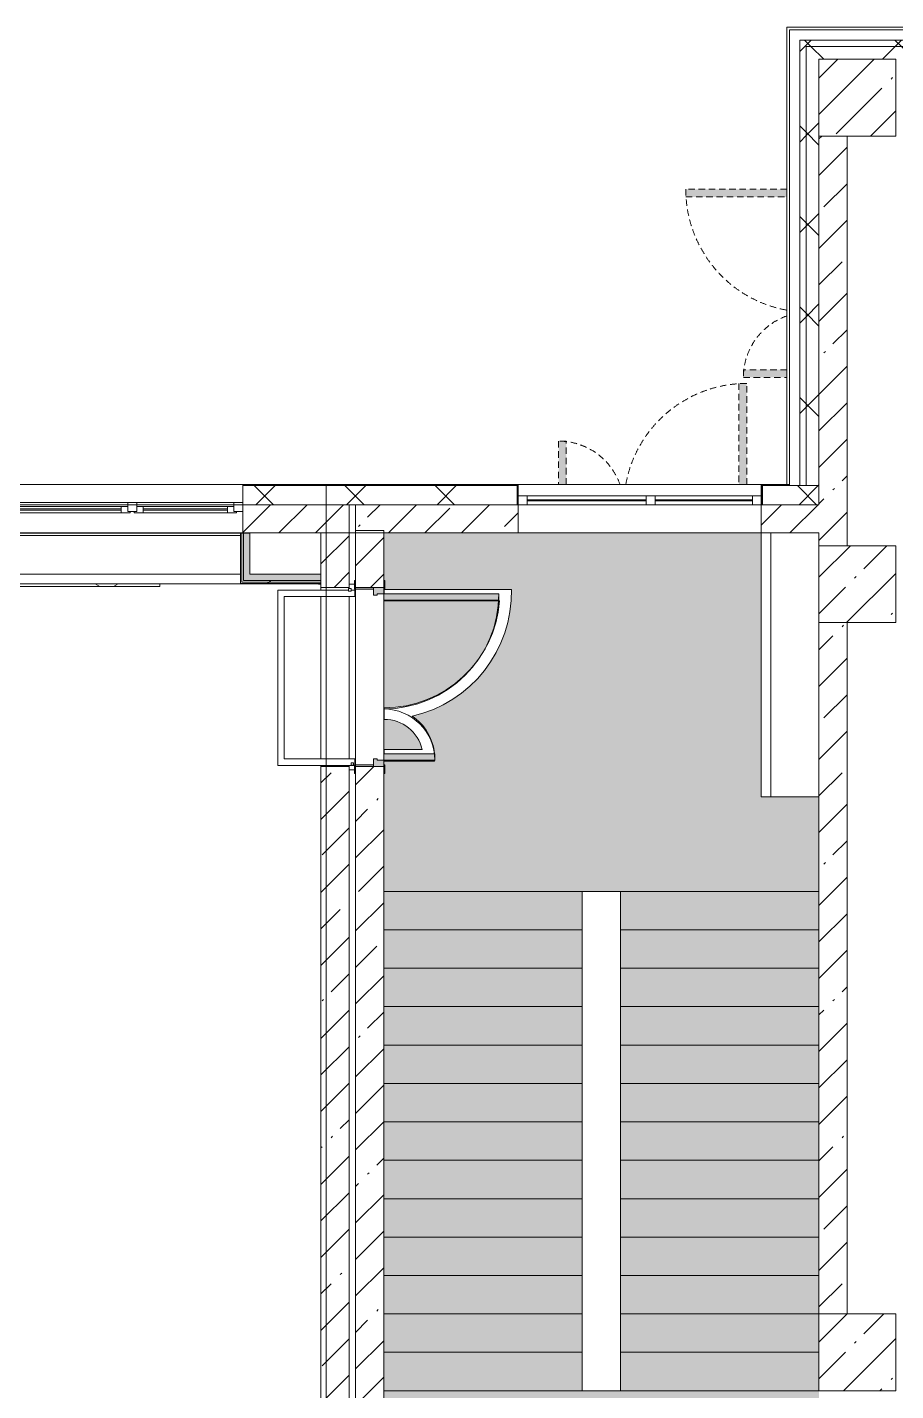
# Model space of a CAD drawing. Header units: millimetres. Extents: x 11693 to 241752, y -8553 to 29926.
# Drawn here: x 125715 to 132500, y 16700 to 27350 of the extents above; entities that cross this region are included whole.
import ezdxf

# ---------------------------------------------------------------- set-up
doc = ezdxf.new("R2010")
doc.units = ezdxf.units.MM
doc.linetypes.add('200_ШТРИХ__ш1_п0_6_', pattern=[80, 50, -30])
for name, color, linetype, lineweight in [('A-DETL-MBND', 7, '200_ШТРИХ__ш1_п0_6_', 9), ('A-GLAZ-2', 7, 'Continuous', 5), ('A-WALL-2', 7, 'Continuous', 9), ('A-WALL-5', 7, 'Continuous', 5), ('I-WALL-3', 7, 'Continuous', 5), ('S-COLS', 7, 'Continuous', 5), ('S-STRS-4', 7, 'Continuous', 5), ('Знаки', 7, 'Continuous', 5), ('Оси', 7, 'Continuous', 9)]:
    doc.layers.add(name, color=color, linetype=linetype, lineweight=lineweight)
for name, color, linetype, lineweight, true_color in [('A-DOOR-2', 7, 'Continuous', 5, 0xaaaaaa), ('A-DOOR-3', 7, 'Continuous', 5, 0xe2e2e2), ('A-DOOR-FRAM-2', 7, 'Continuous', 5, 0xe2e2e2), ('A-DOOR-FRAM-3', 7, 'Continuous', 5, 0xaaaaaa), ('A-FLOR-1', 7, 'Continuous', 5, 0xaaaaaa), ('I-WALL-2', 7, 'Continuous', 9, 0xe7e7e7), ('Знаки-1', 7, 'Continuous', 5, 0x787878)]:
    doc.layers.add(name, color=color, linetype=linetype, lineweight=lineweight, true_color=true_color)
doc.layers.add('S-STRS-3', color=7, linetype='Continuous', lineweight=15, true_color=0xd7cdc4, transparency=1)
pattern_1 = [(45, (89739.8, 0), (-285.123, 285.123), []), (45, (90024.94, 0), (-285.123, 285.123), [504.031, -100.806, 16.764, -84.042])]
pattern_2 = [(45, (89739.8, 0), (-353.5534, 353.5534), []), (135, (89739.8, 0), (-353.5534, -353.5534), [])]
pattern_3 = [(45, (89739.8, 0), (-530.33, 530.33), []), (135, (89739.8, 0), (-530.33, -530.33), [])]

# ---------------------------------------------------------------- blocks, each defined once
blk = doc.blocks.new('BSC_Колонна _Прямоугольная - 600х600-V56-Общий план 2 этажа с размещением фрагментов 2_1-2_7')
at = {"layer": 'S-COLS'}
h = blk.add_hatch(dxfattribs=at)
h.set_pattern_fill('FP_65', color=256, style=0, pattern_type=2)
h.set_pattern_definition([(45, (-42460, -26800), (-285.123, 285.123), []), (45, (-42174.88, -26800), (-285.123, 285.123), [504.031, -100.806, 16.764, -84.042])])
h.paths.add_polyline_path([(300, -300), (300, 300), (-300, 300), (-300, -300)])
for p, q in [((300, 300), (-300, 300)), ((-300, 300), (-300, -300)), ((300, -300), (300, 300)), ((-300, -300), (300, -300))]:
    blk.add_line(p, q, dxfattribs=at)
blk = doc.blocks.new('BSC_Колонна _Прямоугольная - 600х600-V69-Общий план 2 этажа с размещением фрагментов 2_1-2_7')
at = {"layer": 'S-COLS'}
h = blk.add_hatch(dxfattribs=at)
h.set_pattern_fill('FP_77', color=256, style=0, pattern_type=2)
h.set_pattern_definition([(45, (-42460, -17000), (-285.123, 285.123), []), (45, (-42174.88, -17000), (-285.123, 285.123), [504.031, -100.806, 16.764, -84.042])])
h.paths.add_polyline_path([(300, -300), (300, 300), (-300, 300), (-300, -300)])
for p, q in [((300, 300), (-300, 300)), ((-300, 300), (-300, -300)), ((300, -300), (300, 300)), ((-300, -300), (300, -300))]:
    blk.add_line(p, q, dxfattribs=at)
blk = doc.blocks.new('BSC_Колонна _Прямоугольная - 600х600-V70-Общий план 2 этажа с размещением фрагментов 2_1-2_7')
at = {"layer": 'S-COLS'}
h = blk.add_hatch(dxfattribs=at)
h.set_pattern_fill('FP_78', color=256, style=0, pattern_type=2)
h.set_pattern_definition([(45, (-42460, -23000), (-285.123, 285.123), []), (45, (-42174.88, -23000), (-285.123, 285.123), [504.031, -100.806, 16.764, -84.042])])
h.paths.add_polyline_path([(300, -300), (300, 300), (-300, 300), (-300, -300)])
for p, q in [((300, 300), (-300, 300)), ((-300, 300), (-300, -300)), ((300, -300), (300, 300)), ((-300, -300), (300, -300))]:
    blk.add_line(p, q, dxfattribs=at)
blk = doc.blocks.new('120_Окно_СКБ_2Ст - 120_Окно_СКБ_2Ст 3100х2500 _мал_створка слева_ 2-V117-Общий план 2 этажа с размещением фрагментов 2_1-2_7')
at = {"layer": 'A-GLAZ-2'}
for p, q in [((-1550, -127), (-1550, -57)), ((-1550, -57), (-1480, -57)), ((1550, -57), (-1550, -57)), ((-1480, -57), (-1480, -127)), ((650, -87), (-1480, -87)), ((-1480, -87), (-1480, -127)), ((-1430, -137), (-1430, -87)), ((600, -137), (600, -87)), ((650, -127), (650, -57)), ((650, -57), (720, -57)), ((650, -127), (650, -87)), ((720, -57), (720, -127)), ((1480, -87), (720, -87)), ((720, -87), (720, -127)), ((770, -137), (770, -87)), ((1430, -137), (1430, -87)), ((1480, -127), (1480, -57)), ((1480, -57), (1550, -57)), ((1480, -127), (1480, -87)), ((1550, -57), (1550, -127)), ((-1480, -127), (-1550, -127)), ((-1550, -127), (-1500, -127)), ((-1480, -127), (-1500, -127)), ((-1500, -127), (-1500, -137)), ((-1500, -137), (670, -137)), ((670, -137), (-1500, -137)), ((-1430, -107), (600, -107)), ((600, -117), (-1430, -117)), ((720, -127), (650, -127)), ((670, -127), (650, -127)), ((670, -127), (700, -127)), ((670, -137), (670, -127)), ((720, -127), (700, -127)), ((700, -127), (700, -137)), ((700, -137), (1500, -137)), ((1500, -137), (700, -137)), ((770, -107), (1430, -107)), ((1430, -117), (770, -117)), ((1550, -127), (1480, -127)), ((1500, -127), (1480, -127)), ((1500, -127), (1550, -127)), ((1500, -137), (1500, -127))]:
    blk.add_line(p, q, dxfattribs=at)
blk = doc.blocks.new('120_Окно_СКБ_2Ст - 120_Окно_СКБ_2Ст 1900х2400 глухое-23537524-Общий план 2 этажа с размещением фрагментов 2_1-2_7')
at = {"layer": 'A-GLAZ-2'}
for p, q in [((-950, 5), (-950, 75)), ((-950, 75), (-880, 75)), ((950, 75), (-950, 75)), ((-880, 5), (-950, 5)), ((-950, 5), (950, 5)), ((-880, 75), (-880, 5)), ((-120, 45), (-880, 45)), ((-120, 35), (-880, 35)), ((-120, 5), (-120, 75)), ((-120, 75), (-50, 75)), ((-50, 5), (-120, 5)), ((-50, 75), (-50, 5)), ((880, 45), (-50, 45)), ((880, 35), (-50, 35)), ((880, 5), (880, 75)), ((880, 75), (950, 75)), ((950, 5), (880, 5)), ((950, 75), (950, 5))]:
    blk.add_line(p, q, dxfattribs=at)
blk = doc.blocks.new('110_Дверь_СКБ_2Ст_Наружная - ДН-1_л__ Двухстворчатая 1350 х3200 _ЛК_ в свету с верхним остеклением 2-22448815-Общий план 2 этажа с размещением фрагментов 2_1-2_7')
at = {"layer": 'A-DETL-MBND'}
for points in [[(755, 79), (755, 869), (695, 869), (695, 79)], [(-655, 79), (-655, 419), (-715, 419), (-715, 79)]]:
    blk.add_hatch(color=256, dxfattribs=at).paths.add_polyline_path(points)
for p, q in [((755, 869), (695, 869)), ((695, 869), (695, 79)), ((755, 79), (755, 869)), ((-715, 419), (-715, 79)), ((-655, 419), (-715, 419)), ((-655, 79), (-655, 419))]:
    blk.add_line(p, q, dxfattribs=at)
for centre, radius, start, end in [((755, -91), 960, 90, 169.7202), ((-715, -91), 510, 19.6305, 90)]:
    blk.add_arc(centre, radius, start, end, dxfattribs=at)
blk = doc.blocks.new('110_Дверь_СКБ_2Ст - Д-1 Лестничная клетка EIS60-24280000-Общий план 2 этажа с размещением фрагментов 2_1-2_7')
at = {"layer": 'A-DOOR-3'}
for points in [[(-637.5, 1010), (-637.5, 110), (-587.5, 110), (-587.5, 1010)], [(612.5, 510), (612.5, 110), (662.5, 110), (662.5, 510)], [(712.5, 30), (697.5, 30), (697.5, -110), (712.5, -110), (712.5, -66.3)]]:
    blk.add_hatch(color=256, dxfattribs=at).paths.add_polyline_path(points)
h = blk.add_hatch(color=256, dxfattribs=at)
h.paths.add_polyline_path([(662.5, 110), (662.5, 60), (652.5, 60), (652.5, 30), (712.5, 30), (712.5, 110)])
h.paths.add_polyline_path([(-637.5, 110), (-687.5, 110), (-687.5, 30), (-627.5, 30), (-627.5, 60), (-637.5, 60)])
at = {"layer": 'A-DOOR-FRAM-2'}
for points in [[(-742.5, 118), (-742.5, 110), (-672.5, 110), (-672.5, 118)], [(697.5, 118), (697.5, 110), (767.5, 110), (767.5, 118)], [(-672.5, 30), (-687.5, 30), (-687.5, -110), (-672.5, -110), (-672.5, -66.3)], [(-672.5, -110), (-742.5, -110), (-742.5, -118), (-672.5, -118)], [(697.5, -110), (697.5, -118), (767.5, -118), (767.5, -110)]]:
    blk.add_hatch(color=256, dxfattribs=at).paths.add_polyline_path(points)
at = {"layer": 'A-DOOR-2'}
for p, q in [((-637.5, 1010), (-637.5, 110)), ((-587.5, 1010), (-637.5, 1010)), ((-587.5, 110), (-587.5, 1010)), ((662.5, 510), (612.5, 510)), ((612.5, 510), (612.5, 110)), ((662.5, 110), (662.5, 510)), ((-637.5, 110), (-587.5, 110)), ((612.5, 110), (662.5, 110))]:
    blk.add_line(p, q, dxfattribs=at)
for centre, radius, start, end in [((-637.5, 110), 900, 0, 90), ((662.5, 110), 400, 90, 180)]:
    blk.add_arc(centre, radius, start, end, dxfattribs=at)
at = {"layer": 'A-DOOR-FRAM-3'}
for p, q in [((-672.5, 118), (-742.5, 118)), ((-742.5, 118), (-742.5, 110)), ((-742.5, 110), (-672.5, 110)), ((-637.5, 110), (-687.5, 110)), ((-687.5, 110), (-687.5, 30)), ((-672.5, 110), (-672.5, 118)), ((-637.5, 60), (-637.5, 110)), ((662.5, 110), (662.5, 60)), ((712.5, 110), (662.5, 110)), ((767.5, 118), (697.5, 118)), ((697.5, 118), (697.5, 110)), ((697.5, 110), (767.5, 110)), ((712.5, 30), (712.5, 110)), ((767.5, 110), (767.5, 118)), ((-687.5, 30), (-627.5, 30)), ((-672.5, 30), (-687.5, 30)), ((-687.5, 30), (-687.5, -110)), ((-672.5, -110), (-672.5, 30)), ((-627.5, 60), (-637.5, 60)), ((-627.5, 30), (-627.5, 60)), ((662.5, 60), (652.5, 60)), ((652.5, 60), (652.5, 30)), ((652.5, 30), (712.5, 30)), ((712.5, 30), (697.5, 30)), ((697.5, 30), (697.5, -110)), ((712.5, -110), (712.5, 30)), ((-672.5, -110), (-742.5, -110)), ((-742.5, -110), (-742.5, -118)), ((-742.5, -118), (-672.5, -118)), ((-687.5, -110), (-672.5, -110)), ((-672.5, -118), (-672.5, -110)), ((697.5, -110), (712.5, -110)), ((767.5, -110), (697.5, -110)), ((697.5, -110), (697.5, -118)), ((697.5, -118), (767.5, -118)), ((767.5, -118), (767.5, -110))]:
    blk.add_line(p, q, dxfattribs=at)
blk = doc.blocks.new('110_Дверь_СКБ_2Ст_Наружная - ДН-1_л__ Двухстворчатая 1350 х3200 _ЛК_ в свету с верхним остеклением EI30-23529464-Общий план 2 этажа с размещением фрагментов 2_1-2_7')
at = {"layer": 'A-DETL-MBND'}
for points in [[(694.5, 125), (754.5, 125), (754.5, 915), (694.5, 915)], [(-715.5, 125), (-655.5, 125), (-655.5, 465), (-715.5, 465)]]:
    blk.add_hatch(color=256, dxfattribs=at).paths.add_polyline_path(points)
for p, q in [((754.5, 915), (694.5, 915)), ((694.5, 915), (694.5, 125)), ((754.5, 125), (754.5, 915)), ((-715.5, 465), (-715.5, 125)), ((-655.5, 465), (-715.5, 465)), ((-655.5, 125), (-655.5, 465))]:
    blk.add_line(p, q, dxfattribs=at)
for centre, radius, start, end in [((754.5, -45), 960, 90, 169.73704), ((-715.5, -45), 510, 19.59844, 90)]:
    blk.add_arc(centre, radius, start, end, dxfattribs=at)
blk = doc.blocks.new('Съемный металлический экран с перфорацией - E1-V185-Общий план 2 этажа с размещением фрагментов 2_1-2_7')
at = {"layer": 'Знаки-1'}
h = blk.add_hatch(dxfattribs=at)
h.set_pattern_fill('FP_174', color=256, style=0, pattern_type=2)
h.set_pattern_definition([(180, (36917.03, 23003), (-3e-14, -254), [68.059, -371.882]), (240, (36790.03, 22968.97), (219.9705, -127), [68.059, -371.882]), (300, (36756, 22841.97), (219.9705, 127), [68.059, -371.882]), (210, (36848.97, 23003), (5e-05, -508), [68.059, -439.941]), (210, (36975.97, 22783.03), (5e-05, -508), [68.059, -439.941]), (330, (36917.03, 23003), (439.941, 254), [68.059, -439.941]), (330, (36790.03, 22783.03), (439.941, 254), [68.059, -439.941]), (270, (36756, 22910.03), (439.941, -254), [68.059, -439.941]), (270, (37010, 22910.03), (439.941, -254), [68.059, -439.941])])
h.paths.add_polyline_path([(0, 20), (0, 0), (1800, 0), (1800, 20), (1169, 20)])
at = {"layer": 'Знаки'}
for p, q in [((1800, 20), (0, 20)), ((0, 20), (0, 0)), ((0, 0), (1800, 0)), ((1800, 0), (1800, 20))]:
    blk.add_line(p, q, dxfattribs=at)
blk = doc.blocks.new('Зашивка приборов отопления22 - Зашивка приборов отопления-33321747-Общий план 2 этажа с размещением фрагментов 2_1-2_7')
at = {"layer": 'A-WALL-5'}
for p, q in [((37288, 26888), (34188, 26888)), ((34188, 26567), (37268, 26567)), ((37268, 26567), (34188, 26567)), ((34188, 26492), (37268, 26492))]:
    blk.add_line(p, q, dxfattribs=at)
blk = doc.blocks.new('Зашивка приборов отопления28 - Зашивка приборов отопления-33322877-Общий план 2 этажа с размещением фрагментов 2_1-2_7')
at = {"layer": 'A-WALL-5'}
for p, q in [((75401, 486), (73341, 486)), ((73341, 486), (73341, 411)), ((73341, 411), (73341, 36)), ((75401, 411), (73341, 411)), ((73341, 411), (73341, 36)), ((73341, 411), (75401, 411))]:
    blk.add_line(p, q, dxfattribs=at)

msp = doc.modelspace()

# ---------------------------------------------------------------- hatches: boundary and pattern name
at = {"layer": 'A-WALL-5'}
h = msp.add_hatch(dxfattribs=at)
h.set_pattern_fill('FP_49', color=256, style=0, pattern_type=2)
h.set_pattern_definition(pattern_2)
h.paths.add_polyline_path([(182899.8, 27200), (182899.8, 27250), (174489.8, 27250), (174489.8, 27200), (182799.8, 27200)])
h.paths.add_polyline_path([(170809.8, 27200), (170809.8, 27250), (170089.8, 27250), (170089.8, 27200), (170637.4, 27200)])
h.paths.add_polyline_path([(166079.8, 27200), (167589.8, 27200), (167589.8, 27250), (166079.8, 27250)])
h.paths.add_polyline_path([(163979.8, 27200), (163979.8, 27250), (163779.8, 27248.1), (163779.8, 27200)])
h.paths.add_polyline_path([(157699.8, 27200), (157699.8, 27250), (155899.8, 27250), (155899.8, 27200), (157325.2, 27200)])
h.paths.add_polyline_path([(160397.2, 27200), (160469.8, 27200), (160469.8, 27250), (158599.8, 27250), (158599.8, 27200)])
h.paths.add_polyline_path([(154695, 27200), (154999.8, 27200), (154999.8, 27250), (153919.8, 27250), (153919.8, 27200), (154253.1, 27200)])
h.paths.add_polyline_path([(150157, 27200), (150779.8, 27200), (150779.8, 27250), (149599.8, 27250), (149599.8, 27200)])
h.paths.add_polyline_path([(146573, 27200), (146899.8, 27200), (146899.8, 27250), (145649.7, 27250), (145649.7, 27200), (146061, 27200)])
h.paths.add_polyline_path([(144012.9, 27200), (144749.7, 27200), (144749.7, 27250), (143600, 27250), (143600, 27200)])
h.paths.add_polyline_path([(140500, 27200), (140500, 27250), (139400.1, 27250), (139404.8, 27200), (140428.8, 27200)])
h.paths.add_polyline_path([(138380.8, 27200), (138500.1, 27200), (138500.1, 27250), (137246.8, 27250), (137246.8, 27200), (137868.8, 27200)])
h.paths.add_polyline_path([(133772.7, 27200), (134146.8, 27200), (134146.8, 27250), (131749.8, 27250), (131749.8, 27200), (132748.7, 27200)])
h = msp.add_hatch(dxfattribs=at)
h.set_pattern_fill('FP_49', color=256, style=0, pattern_type=2)
h.set_pattern_definition(pattern_2)
h.paths.add_polyline_path([(131799.8, 23770), (131799.8, 27200), (131749.8, 27200), (131749.8, 23770)])
h = msp.add_hatch(dxfattribs=at)
h.set_pattern_fill('FP_49', color=256, style=0, pattern_type=2)
h.set_pattern_definition(pattern_2)
h.paths.add_polyline_path([(182799.8, 27100), (182799.8, 27200), (174489.8, 27200), (174489.8, 27100), (181901.6, 27100)])
h.paths.add_polyline_path([(163979.8, 27100), (163979.8, 27200), (163779.8, 27200), (163779.8, 27100)])
h.paths.add_polyline_path([(166989.8, 27100), (167589.8, 27100), (167589.8, 27200), (166079.8, 27200), (166079.8, 27100), (166541.3, 27100)])
h.paths.add_polyline_path([(170089.8, 27100), (170809.8, 27100), (170809.8, 27200), (170089.8, 27200)])
h.paths.add_polyline_path([(160397.2, 27100), (160469.8, 27104.1), (160469.8, 27200), (158599.8, 27200), (158599.8, 27100), (160049.8, 27100)])
h.paths.add_polyline_path([(150495, 27100), (150779.8, 27100), (150779.8, 27200), (149599.8, 27200), (149599.8, 27100), (150157, 27100)])
h.paths.add_polyline_path([(154253.1, 27100), (154999.8, 27100), (154999.8, 27200), (153919.8, 27200), (153919.8, 27100)])
h.paths.add_polyline_path([(157699.8, 27100), (157699.8, 27200), (155899.8, 27200), (155899.8, 27100), (157325.2, 27100)])
h.paths.add_polyline_path([(146573, 27100), (146899.8, 27100), (146899.8, 27200), (145649.7, 27200), (145649.7, 27100), (146061, 27100)])
h.paths.add_polyline_path([(144749.7, 27100), (144749.7, 27200), (143600, 27200), (143600, 27100), (144012.9, 27100)])
h.paths.add_polyline_path([(140500, 27100), (140500, 27200), (139400.1, 27200), (139404.8, 27100), (140428.8, 27100)])
h.paths.add_polyline_path([(137246.8, 27100), (138500.1, 27100), (138500.1, 27200), (137246.8, 27200)])
h.paths.add_polyline_path([(134146.8, 27100), (134146.8, 27200), (131799.8, 27200), (131799.8, 27100), (133772.7, 27100)])
h = msp.add_hatch(dxfattribs=at)
h.set_pattern_fill('FP_49', color=256, style=0, pattern_type=2)
h.set_pattern_definition(pattern_2)
h.paths.add_polyline_path([(131899.8, 23770), (131899.8, 27100), (131799.8, 27100), (131799.8, 23770)])
h = msp.add_hatch(dxfattribs=at)
h.set_pattern_fill('FP_49', color=256, style=0, pattern_type=2)
h.set_pattern_definition(pattern_2)
h.paths.add_polyline_path([(127628.6, 23620), (129541.8, 23620), (129541.8, 23770), (127399.8, 23770), (127399.8, 23620)])
h.paths.add_polyline_path([(131899.8, 23620), (131899.8, 23770), (131457.8, 23770), (131457.8, 23620), (131724.7, 23620)])
h.paths.add_polyline_path([(124044.5, 23620), (124299.8, 23620), (124299.8, 23770), (123579.8, 23770), (123579.8, 23620), (123599.8, 23620)])
at = {"layer": 'I-WALL-2'}
for points in [[(127454.8, 23029), (127454.8, 23399), (127404.8, 23399), (127404.8, 23029)], [(128009.8, 23029), (128009.8, 23079), (127454.8, 23079), (127454.8, 23029), (127628.6, 23029)]]:
    msp.add_hatch(color=256, dxfattribs=at).paths.add_polyline_path(points)
at = {"layer": 'I-WALL-3'}
h = msp.add_hatch(dxfattribs=at)
h.set_pattern_fill('FP_57', color=256, style=0, pattern_type=2)
h.set_pattern_definition(pattern_1)
h.paths.add_polyline_path([(132119.8, 23300), (132119.8, 26500), (131899.8, 26500), (131899.8, 23300)])
h = msp.add_hatch(dxfattribs=at)
h.set_pattern_fill('FP_57', color=256, style=0, pattern_type=2)
h.set_pattern_definition(pattern_1)
h.paths.add_polyline_path([(128229.8, 23400), (128229.8, 23620), (127399.8, 23620), (127399.8, 23400), (127628.6, 23400)])
h.paths.add_polyline_path([(123532.5, 23400), (124299.8, 23400), (124299.8, 23620), (123349.8, 23620), (123349.8, 23400)])
h = msp.add_hatch(dxfattribs=at)
h.set_pattern_fill('FP_57', color=256, style=0, pattern_type=2)
h.set_pattern_definition(pattern_1)
h.paths.add_polyline_path([(129549.8, 23400), (129544.8, 23620), (128279.8, 23620), (128279.8, 23400), (128652.6, 23400)])
h.paths.add_polyline_path([(131899.8, 23400), (131899.8, 23620), (131449.8, 23620), (131449.8, 23400), (131724.7, 23400)])
h = msp.add_hatch(dxfattribs=at)
h.set_pattern_fill('FP_57', color=256, style=0, pattern_type=2)
h.set_pattern_definition(pattern_1)
h.paths.add_polyline_path([(128009.8, 11200), (128229.8, 11200), (128229.8, 12125), (128009.8, 12125), (128009.8, 12111.1)])
h.paths.add_polyline_path([(128009.8, 13525), (128229.8, 13525), (128229.8, 21575), (128009.8, 21575), (128009.8, 14542.4)])
h.paths.add_polyline_path([(128140.6, 22975), (128229.8, 22975), (128229.8, 23400), (128009.8, 23400), (128009.8, 22975)])
h = msp.add_hatch(dxfattribs=at)
h.set_pattern_fill('FP_57', color=256, style=0, pattern_type=2)
h.set_pattern_definition(pattern_1)
h.paths.add_polyline_path([(128499.8, 10450), (128499.8, 12125), (128279.8, 12125), (128279.8, 10450)])
h.paths.add_polyline_path([(128279.8, 13525), (128499.8, 13525), (128499.8, 21575), (128279.8, 21575), (128279.8, 13580)])
h.paths.add_polyline_path([(128449.8, 22975), (128499.8, 22975), (128499.8, 23420.3), (128279.8, 23420.3), (128279.8, 22975), (128419.8, 22975)])
h = msp.add_hatch(dxfattribs=at)
h.set_pattern_fill('FP_169', color=256, style=0, pattern_type=2)
h.set_pattern_definition(pattern_3)
h.paths.add_polyline_path([(127392.3, 23004), (128009.8, 23004), (128009.8, 23016.5), (127392.3, 23016.5)])
h = msp.add_hatch(dxfattribs=at)
h.set_pattern_fill('FP_169', color=256, style=0, pattern_type=2)
h.set_pattern_definition(pattern_3)
h.paths.add_polyline_path([(127404.8, 23016.5), (128009.8, 23016.5), (128009.8, 23029), (127404.8, 23029)])
h = msp.add_hatch(dxfattribs=at)
h.set_pattern_fill('FP_57', color=256, style=0, pattern_type=2)
h.set_pattern_definition(pattern_1)
h.paths.add_polyline_path([(132119.8, 17300), (132119.8, 22700), (131899.8, 22700), (131899.8, 17300)])
at = {"layer": 'S-STRS-3'}
h = msp.add_hatch(color=256, dxfattribs=at)
h.paths.add_polyline_path([(128499.8, 20600), (131899.8, 20600), (131899.8, 21340), (131449.8, 21340), (131449.8, 23400), (128499.8, 23400), (128499.8, 23030), (128507.8, 23030), (128503.2, 22960), (128499.8, 22959.2), (128503.2, 22959.2), (129498, 22959.2), (129494.6, 22854.5), (129480.2, 22750.7), (129454.9, 22649), (129405.5, 22522.6), (129365.8, 22444.6), (129317.6, 22367.5), (129222.7, 22253.9), (129143.6, 22179.5), (129077.7, 22128.1), (128994.9, 22075.2), (128904.6, 22029.6), (128774.9, 21983.5), (128721.5, 21968.5), (128774.9, 21925.9), (128822.3, 21871.4), (128857.1, 21814.3), (128881.4, 21753.2), (128899.8, 21675), (128897.6, 21618.1), (128503.2, 21618.1), (128499.8, 20620.7)])
h.paths.add_polyline_path([(128503.2, 21675), (128503.2, 21708.1), (128800.3, 21708.1), (128781.8, 21763.5), (128734.1, 21836.3), (128694.7, 21874.8), (128652.6, 21903.7), (128606.9, 21925.1), (128561.4, 21938.6), (128503.2, 21944.2), (128503.2, 22034.2), (128652.6, 22048.2), (128721.5, 22061.6), (128822.3, 22093.1), (128919.7, 22136.7), (129012.4, 22192.3), (129099.5, 22260), (129180, 22340.5), (129222.7, 22390.2), (129280.9, 22476.3), (129328.8, 22568.5), (129365.8, 22665.6), (129391.5, 22766.3), (129405.5, 22869.2), (128499.8, 22869.2), (128499.8, 21675)])
for points in [[(129676.6, 20300), (130049.8, 20300), (130049.8, 20600), (128499.8, 20600), (128499.8, 20300), (129169.7, 20300)], [(131899.8, 20300), (131899.8, 20600), (130349.8, 20600), (130349.8, 20300), (131192.9, 20300)], [(129676.6, 20000), (130049.8, 20000), (130049.8, 20300), (128499.8, 20300), (128499.8, 20000), (129646.2, 20000)], [(130486, 20000), (131899.8, 20000), (131899.8, 20300), (130349.8, 20300), (130349.8, 20000)], [(129676.6, 19700), (130049.8, 19700), (130049.8, 20000), (128499.8, 20000), (128499.8, 19700), (129090.9, 19700)], [(130349.8, 19700), (131899.8, 19700), (131899.8, 20000), (130349.8, 20000), (130349.8, 19942.2)], [(128499.8, 19400), (130049.8, 19400), (130049.8, 19700), (128499.8, 19700)], [(131899.8, 19400), (131899.8, 19700), (130349.8, 19700), (130349.8, 19400)], [(130049.8, 19100), (130049.8, 19400), (128499.8, 19400), (128499.8, 19100), (129676.6, 19100)], [(130349.8, 19100), (131899.8, 19100), (131899.8, 19400), (130349.8, 19400)], [(128499.8, 18800), (130049.8, 18800), (130049.8, 19100), (128499.8, 19100)], [(130349.8, 18800), (131899.8, 18800), (131899.8, 19100), (130349.8, 19100)], [(128499.8, 18500), (130049.8, 18500), (130049.8, 18800), (128499.8, 18800)], [(131899.8, 18500), (131899.8, 18800), (130349.8, 18800), (130349.8, 18500)], [(128499.8, 18200), (130049.8, 18200), (130049.8, 18500), (128499.8, 18500)], [(131899.8, 18200), (131899.8, 18500), (130349.8, 18500), (130349.8, 18200)], [(128499.8, 17900), (130049.8, 17900), (130049.8, 18200), (128499.8, 18200)], [(131899.8, 17900), (131899.8, 18200), (130349.8, 18200), (130349.8, 17900)], [(128499.8, 17600), (130049.8, 17600), (130049.8, 17900), (128499.8, 17900)], [(131899.8, 17600), (131899.8, 17900), (130349.8, 17900), (130349.8, 17600)], [(128499.8, 17300), (130049.8, 17300), (130049.8, 17600), (128499.8, 17600)], [(131899.8, 17300), (131899.8, 17600), (130349.8, 17600), (130349.8, 17300)], [(128499.8, 17000), (130049.8, 17000), (130049.8, 17300), (128499.8, 17300)], [(131899.8, 17000), (131899.8, 17300), (130349.8, 17300), (130349.8, 17000)], [(128499.8, 16700), (130049.8, 16700), (130049.8, 17000), (128499.8, 17000)], [(130349.8, 16700), (131899.8, 16700), (131899.8, 17000), (130349.8, 17000)], [(131899.8, 15200), (131899.8, 16700), (128499.8, 16700), (128499.8, 15200), (131724.7, 15200)]]:
    msp.add_hatch(color=256, dxfattribs=at).paths.add_polyline_path(points)

# ---------------------------------------------------------------- linework, layer by layer
at = {"layer": 'A-DETL-MBND'}
msp.add_line((128279.8, 23619.7), (128229.8, 23619.7), dxfattribs=at)
at = {"layer": 'A-FLOR-1'}
for p, q in [((127379.8, 23380), (124299.8, 23380)), ((128279.8, 23400), (128229.8, 23400)), ((124299.8, 23079), (127379.8, 23079)), ((127989.8, 23003), (127379.8, 23003)), ((128224.8, 22954.3), (127673.2, 22954.3)), ((127673.2, 22954.3), (127673.2, 21584.5)), ((127723.2, 21634.5), (127723.2, 22904.3)), ((127723.2, 22904.3), (128273.2, 22904.3)), ((127989.8, 23000), (127989.8, 23003)), ((128009.8, 23000), (127989.8, 23000)), ((128271.8, 23000), (128229.8, 23000)), ((128273.2, 22954.3), (128244.8, 22954.3)), ((128273.2, 22904.3), (128273.2, 22954.3)), ((129498, 22959.2), (128503.2, 22959.2)), ((128503.2, 22959.2), (128503.2, 22925)), ((128503.2, 22869.2), (129405.5, 22869.2)), ((128503.2, 22034.2), (128503.2, 21944.2)), ((128273.2, 21634.5), (127723.2, 21634.5)), ((128273.2, 21590), (128273.2, 21634.5)), ((128800.3, 21708.1), (128503.2, 21708.1)), ((128503.2, 21708.1), (128503.2, 21675)), ((128503.2, 21625), (128503.2, 21618.1)), ((127673.2, 21584.5), (128271.8, 21584.5)), ((128229.1, 21550), (128271.8, 21550)), ((128503.2, 21618.1), (128897.6, 21618.1)), ((128499.8, 20600), (131899.8, 20600))]:
    msp.add_line(p, q, dxfattribs=at)
for centre, radius, start, end in [((128503.2, 22939.2), 995, 282.67054, 1.1511), ((128503.2, 22939.2), 905, 270, 355.56313), ((128503.2, 21639.2), 305, 13.0427, 90), ((128503.2, 21639.2), 395, 5.20117, 56.45952), ((128503.2, 21639.2), 395, 356.92799, 357.93552)]:
    msp.add_arc(centre, radius, start, end, dxfattribs=at)
at = {"layer": 'A-WALL-2'}
for p, q in [((131669.8, 27330), (131669.8, 23770)), ((134146.8, 27330), (131669.8, 27330)), ((131749.8, 27250), (131749.8, 23770)), ((134146.8, 27250), (131749.8, 27250)), ((131799.8, 27200), (131799.8, 23770)), ((134146.8, 27200), (131799.8, 27200)), ((129544.8, 23773), (127399.8, 23773)), ((129541.8, 23770), (127399.8, 23770)), ((129541.8, 23620), (129541.8, 23770)), ((129544.8, 23620), (129544.8, 23773)), ((131454.8, 23773), (131454.8, 23620)), ((131669.8, 23773), (131454.8, 23773)), ((131457.8, 23770), (131457.8, 23620)), ((131899.8, 23770), (131457.8, 23770)), ((131649.8, 23778), (131669.8, 23778)), ((128229.8, 23620), (127399.8, 23620)), ((129549.8, 23620), (128279.8, 23620)), ((131899.8, 23620), (131449.8, 23620)), ((127392.3, 23016.5), (127392.3, 23399)), ((127404.8, 23029), (127404.8, 23399)), ((128009.8, 23016.5), (127392.3, 23016.5)), ((128009.8, 23029), (127404.8, 23029)), ((128009.8, 23004), (128009.8, 23079))]:
    msp.add_line(p, q, dxfattribs=at)
at = {"layer": 'A-WALL-5'}
for p, q in [((131649.8, 27350), (131649.8, 23778)), ((131649.8, 27350), (138500.1, 27350)), ((131899.8, 23620), (131899.8, 26500)), ((131649.8, 23778), (123599.8, 23778)), ((127399.8, 23778), (127399.8, 23620)), ((129549.8, 23620), (129549.8, 23778)), ((131449.8, 23778), (131449.8, 23620)), ((128279.8, 23620), (123579.8, 23620)), ((128224.8, 22965), (128224.8, 22945)), ((128244.8, 22965), (128224.8, 22965)), ((128224.8, 22945), (128244.8, 22945)), ((128244.8, 22945), (128244.8, 22965)), ((128264.8, 21605), (128244.8, 21605)), ((128244.8, 21605), (128244.8, 21585)), ((128244.8, 21585), (128264.8, 21585)), ((128264.8, 21585), (128264.8, 21605))]:
    msp.add_line(p, q, dxfattribs=at)
at = {"layer": 'I-WALL-3'}
for p, q in [((132119.8, 23300), (132119.8, 26500)), ((127399.8, 23620), (127399.8, 23400)), ((128229.8, 22965), (128229.8, 23620)), ((128279.8, 23620), (128279.8, 23030)), ((129549.8, 23400), (129549.8, 23620)), ((131449.8, 23620), (131449.8, 23400)), ((128229.8, 23400), (123349.8, 23400)), ((127379.8, 23399), (127379.8, 23004)), ((127454.8, 23399), (127379.8, 23399)), ((127454.8, 23079), (127454.8, 23399)), ((128009.8, 23400), (128009.8, 23079)), ((128499.8, 23420.3), (128279.8, 23420.3)), ((131899.8, 23400), (128279.8, 23400)), ((128499.8, 23030), (128499.8, 23420.3)), ((131899.8, 23400), (131899.8, 23300)), ((127379.8, 23004), (128009.8, 23004)), ((128009.8, 23079), (127454.8, 23079)), ((128009.8, 23004), (128009.8, 22954.3)), ((128009.8, 22975), (128229.8, 22975)), ((128009.8, 21634.5), (128009.8, 22904.3)), ((128229.8, 22904.3), (128229.8, 21634.5)), ((128279.8, 21590), (128279.8, 22960)), ((128499.8, 22875), (128499.8, 21675)), ((131899.8, 22700), (131899.8, 17300)), ((132119.8, 17300), (132119.8, 22700)), ((128009.8, 21584.5), (128009.8, 13518)), ((128229.8, 21575), (128009.8, 21575)), ((128229.8, 11200), (128229.8, 21584.5)), ((128279.8, 21520), (128279.8, 13580)), ((128499.8, 15200), (128499.8, 21520))]:
    msp.add_line(p, q, dxfattribs=at)
at = {"layer": 'S-STRS-4'}
for p, q in [((128499.8, 22875), (128499.8, 21675)), ((128499.8, 20600), (130349.8, 20600)), ((130049.8, 20600), (130049.8, 20300)), ((130349.8, 20600), (131899.8, 20600)), ((130349.8, 20300), (130349.8, 20600)), ((130349.8, 20600), (131899.8, 20600)), ((130049.8, 20300), (128499.8, 20300)), ((130049.8, 20300), (128499.8, 20300)), ((130049.8, 20300), (130049.8, 20000)), ((130349.8, 20000), (130349.8, 20300)), ((130349.8, 20300), (131899.8, 20300)), ((130349.8, 20300), (131899.8, 20300)), ((130049.8, 20000), (128499.8, 20000)), ((130049.8, 20000), (128499.8, 20000)), ((130049.8, 20000), (130049.8, 19700)), ((130349.8, 19700), (130349.8, 20000)), ((130349.8, 20000), (131899.8, 20000)), ((130349.8, 20000), (131899.8, 20000)), ((130049.8, 19700), (128499.8, 19700)), ((130049.8, 19700), (128499.8, 19700)), ((130049.8, 19700), (130049.8, 19400)), ((130349.8, 19400), (130349.8, 19700)), ((130349.8, 19700), (131899.8, 19700)), ((130349.8, 19700), (131899.8, 19700)), ((130049.8, 19400), (128499.8, 19400)), ((130049.8, 19400), (128499.8, 19400)), ((130049.8, 19400), (130049.8, 19100)), ((130349.8, 19100), (130349.8, 19400)), ((130349.8, 19400), (131899.8, 19400)), ((130349.8, 19400), (131899.8, 19400)), ((130049.8, 19100), (128499.8, 19100)), ((130049.8, 19100), (128499.8, 19100)), ((130049.8, 19100), (130049.8, 18800)), ((130349.8, 18800), (130349.8, 19100)), ((130349.8, 19100), (131899.8, 19100)), ((130349.8, 19100), (131899.8, 19100)), ((130049.8, 18800), (128499.8, 18800)), ((130049.8, 18800), (128499.8, 18800)), ((130049.8, 18800), (130049.8, 18500)), ((130349.8, 18500), (130349.8, 18800)), ((130349.8, 18800), (131899.8, 18800)), ((130349.8, 18800), (131899.8, 18800)), ((130049.8, 18500), (128499.8, 18500)), ((130049.8, 18500), (128499.8, 18500)), ((130049.8, 18500), (130049.8, 18200)), ((130349.8, 18200), (130349.8, 18500)), ((130349.8, 18500), (131899.8, 18500)), ((130349.8, 18500), (131899.8, 18500)), ((130049.8, 18200), (128499.8, 18200)), ((130049.8, 18200), (128499.8, 18200)), ((130049.8, 18200), (130049.8, 17900)), ((130349.8, 17900), (130349.8, 18200)), ((130349.8, 18200), (131899.8, 18200)), ((130349.8, 18200), (131899.8, 18200)), ((130049.8, 17900), (128499.8, 17900)), ((130049.8, 17900), (128499.8, 17900)), ((130049.8, 17900), (130049.8, 17600)), ((130349.8, 17600), (130349.8, 17900)), ((130349.8, 17900), (131899.8, 17900)), ((130349.8, 17900), (131899.8, 17900)), ((130049.8, 17600), (128499.8, 17600)), ((130049.8, 17600), (128499.8, 17600)), ((130049.8, 17600), (130049.8, 17300)), ((130349.8, 17300), (130349.8, 17600)), ((130349.8, 17600), (131899.8, 17600)), ((130349.8, 17600), (131899.8, 17600)), ((130049.8, 17300), (128499.8, 17300)), ((130049.8, 17300), (128499.8, 17300)), ((130049.8, 17300), (130049.8, 17000)), ((130349.8, 17000), (130349.8, 17300)), ((130349.8, 17300), (131899.8, 17300)), ((130349.8, 17300), (131899.8, 17300)), ((130049.8, 17000), (128499.8, 17000)), ((130049.8, 17000), (128499.8, 17000)), ((130049.8, 17000), (130049.8, 16700)), ((130349.8, 16700), (130349.8, 17000)), ((130349.8, 17000), (131899.8, 17000)), ((130349.8, 17000), (131899.8, 17000)), ((130049.8, 16700), (128499.8, 16700)), ((130049.8, 16700), (128499.8, 16700)), ((130349.8, 16700), (130049.8, 16700)), ((130349.8, 16700), (131899.8, 16700)), ((130349.8, 16700), (131899.8, 16700))]:
    msp.add_line(p, q, dxfattribs=at)
at = {"layer": 'Оси'}
msp.add_line((128049.8, 11277.7), (128049.8, 23777.7), dxfattribs=at)

# ---------------------------------------------------------------- block references
at = {"layer": 'A-DETL-MBND', "rotation": 89.9999999999999}
msp.add_blockref('110_Дверь_СКБ_2Ст_Наружная - ДН-1_л__ Двухстворчатая 1350 х3200 _ЛК_ в свету с верхним остеклением EI30-23529464-Общий план 2 этажа с размещением фрагментов 2_1-2_7', (131774.8, 25330.5), dxfattribs=at)
at = {"layer": 'A-DETL-MBND'}
msp.add_blockref('110_Дверь_СКБ_2Ст_Наружная - ДН-1_л__ Двухстворчатая 1350 х3200 _ЛК_ в свету с верхним остеклением 2-22448815-Общий план 2 этажа с размещением фрагментов 2_1-2_7', (130580.3, 23698.7), dxfattribs=at)
at = {"layer": 'A-DOOR-2', "rotation": 269.9999999999999}
msp.add_blockref('110_Дверь_СКБ_2Ст - Д-1 Лестничная клетка EIS60-24280000-Общий план 2 этажа с размещением фрагментов 2_1-2_7', (128389.8, 22287.5), dxfattribs=at)
at = {"layer": 'A-GLAZ-2', "rotation": 180}
msp.add_blockref('120_Окно_СКБ_2Ст - 120_Окно_СКБ_2Ст 1900х2400 глухое-23537524-Общий план 2 этажа с размещением фрагментов 2_1-2_7', (130499.8, 23695), dxfattribs=at)
at = {"layer": 'A-GLAZ-2'}
msp.add_blockref('120_Окно_СКБ_2Ст - 120_Окно_СКБ_2Ст 3100х2500 _мал_створка слева_ 2-V117-Общий план 2 этажа с размещением фрагментов 2_1-2_7', (125849.8, 23695), dxfattribs=at)
at = {"layer": 'A-WALL-5'}
msp.add_blockref('Зашивка приборов отопления22 - Зашивка приборов отопления-33321747-Общий план 2 этажа с размещением фрагментов 2_1-2_7', (90112, -3488.4), dxfattribs=at)
at = {"layer": 'A-WALL-5', "rotation": 89.9999999999998}
msp.add_blockref('Зашивка приборов отопления28 - Зашивка приборов отопления-33322877-Общий план 2 этажа с размещением фрагментов 2_1-2_7', (131935.7, -52001), dxfattribs=at)
at = {"layer": 'S-COLS'}
for name, p in [('BSC_Колонна _Прямоугольная - 600х600-V56-Общий план 2 этажа с размещением фрагментов 2_1-2_7', (132199.8, 26800)), ('BSC_Колонна _Прямоугольная - 600х600-V70-Общий план 2 этажа с размещением фрагментов 2_1-2_7', (132199.8, 23000)), ('BSC_Колонна _Прямоугольная - 600х600-V69-Общий план 2 этажа с размещением фрагментов 2_1-2_7', (132199.8, 17000))]:
    msp.add_blockref(name, p, dxfattribs=at)
at = {"layer": 'Знаки', "rotation": 180}
msp.add_blockref('Съемный металлический экран с перфорацией - E1-V185-Общий план 2 этажа с размещением фрагментов 2_1-2_7', (126749.8, 23003), dxfattribs=at)

doc.saveas('drawing.dxf')
